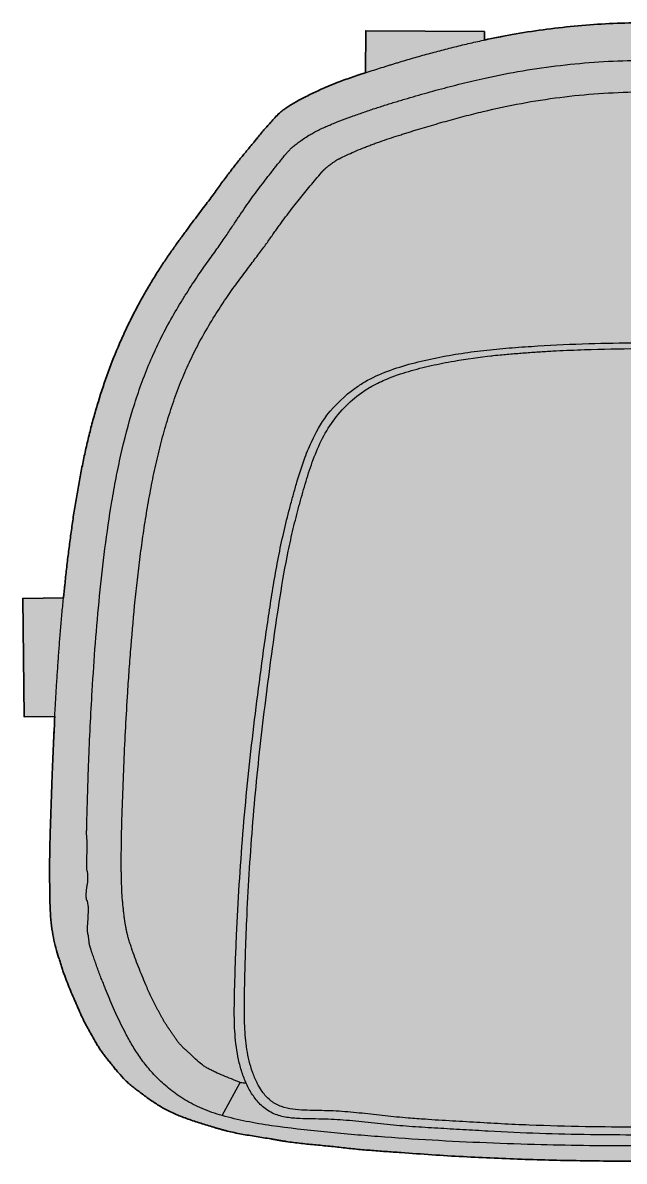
# Model space of a CAD drawing. Header units: millimetres. Extents: x 0 to 1843, y -1115 to 949.
# Drawn here: x 1113 to 1432, y -887 to -284 of the extents above; entities that cross this region are included whole.
import ezdxf

# ---------------------------------------------------------------- set-up
doc = ezdxf.new("R2010")
doc.units = ezdxf.units.MM
doc.layers.add('Blocks', color=7, linetype='Continuous')
doc.layers.add('Blocks$Fill', color=7, linetype='Continuous', true_color=0xffffff)
doc.layers.add('Blocks$Inner', color=7, linetype='Continuous', lineweight=25, true_color=0x007f00)
doc.layers.add('Blocks$Outline', color=7, linetype='Continuous', lineweight=35, true_color=0xff3f3f)

# ---------------------------------------------------------------- blocks, each defined once
blk = doc.blocks.new('Little Giraffe Office Chair Top')
at = {"layer": 'Blocks$Fill'}
blk.add_hatch(color=256, dxfattribs=at).paths.add_polyline_path([(585.23, 225.71), (589.13, 218.76), (592.65, 212.01), (596.03, 205.03), (599.31, 197.79), (602.44, 190.32), (605.36, 182.7), (608.05, 174.98), (610.53, 167.17), (612.81, 159.28), (614.93, 151.3), (616.86, 143.28), (618.59, 135.28), (621.64, 119.18), (624.22, 102.97), (627.39, 78.37), (630.62, 45.11), (633.4, 3.78), (636.07, -62.81), (636.31, -87.51), (636.22, -95.73), (635.94, -103.57), (635.68, -107.23), (635.52, -108.97), (635.34, -110.66), (635.13, -112.28), (634.89, -113.85), (634.63, -115.37), (634.34, -116.84), (634.04, -118.27), (633.72, -119.66), (633.03, -122.33), (632.3, -124.89), (629.3, -134.41), (628.54, -136.63), (626.95, -140.88), (625.29, -144.95), (620.05, -157.06), (619.12, -159.09), (618.15, -161.08), (617.14, -163.04), (613.88, -168.88), (611.57, -172.93), (610.34, -174.95), (609.7, -175.94), (609.04, -176.92), (608.37, -177.89), (607.68, -178.84), (606.96, -179.77), (601.55, -186.47), (599.88, -188.47), (598.13, -190.45), (597.22, -191.42), (596.28, -192.38), (595.32, -193.31), (594.33, -194.21), (593.82, -194.65), (593.3, -195.09), (592.25, -195.93), (585.45, -201.07), (583, -202.82), (580.46, -204.55), (579.16, -205.39), (577.83, -206.21), (576.47, -207.01), (575.09, -207.79), (573.68, -208.53), (572.24, -209.25), (570.77, -209.93), (569.27, -210.58), (566.18, -211.82), (562.98, -212.99), (559.69, -214.11), (547.61, -217.86), (544.05, -218.88), (542.23, -219.34), (538.51, -220.18), (534.71, -220.93), (511.17, -224.86), (507.18, -225.42), (474.79, -228.84), (433.84, -231.9), (384.4, -234.36), (334.72, -235.3), (281.97, -234.81), (232.41, -232.9), (183.19, -229.55), (150.67, -226.32), (142.63, -225.42), (138.65, -224.86), (115.1, -220.93), (111.3, -220.18), (107.59, -219.34), (105.77, -218.88), (100.44, -217.33), (90.13, -214.11), (86.84, -212.99), (83.64, -211.82), (80.55, -210.58), (79.05, -209.93), (77.57, -209.25), (76.14, -208.53), (74.73, -207.79), (73.34, -207.01), (71.99, -206.21), (70.66, -205.39), (69.35, -204.55), (66.81, -202.82), (64.37, -201.07), (57.56, -195.93), (56.51, -195.09), (56, -194.65), (55.49, -194.21), (54.5, -193.31), (53.53, -192.38), (52.6, -191.42), (51.69, -190.45), (49.94, -188.47), (43.59, -180.68), (42.86, -179.77), (42.14, -178.84), (41.45, -177.89), (40.77, -176.92), (40.12, -175.94), (39.48, -174.95), (38.25, -172.93), (33.19, -164.01), (32.67, -163.04), (31.66, -161.08), (30.7, -159.09), (26.24, -148.94), (24.52, -144.95), (22.87, -140.88), (21.28, -136.63), (20.14, -133.27), (17.51, -124.89), (16.79, -122.33), (16.1, -119.66), (15.78, -118.27), (15.47, -116.84), (15.19, -115.37), (14.93, -113.85), (14.69, -112.28), (14.48, -110.66), (14.29, -108.97), (14.13, -107.23), (13.88, -103.57), (13.6, -95.73), (13.49, -75.21), (14.87, -29.5), (16.23, 0.29), (0, 0), (-0.74, 62.79), (20.82, 63.1), (23.41, 86.66), (26.82, 111.06), (29.65, 127.27), (31.22, 135.28), (32.95, 143.28), (34.88, 151.3), (37, 159.28), (39.29, 167.17), (41.76, 174.98), (44.45, 182.7), (47.38, 190.32), (50.5, 197.79), (53.78, 205.03), (57.16, 212.01), (60.68, 218.76), (64.35, 225.3), (69.9, 234.49), (73.52, 240.16), (79.01, 248.2), (106.25, 285.12), (114, 295.18), (125.14, 308.8), (126.99, 311.03), (128, 312.16), (130.16, 314.49), (132.24, 316.85), (133.34, 318.06), (133.94, 318.67), (134.57, 319.3), (135.26, 319.93), (135.99, 320.57), (136.79, 321.22), (137.65, 321.89), (138.59, 322.56), (139.61, 323.24), (140.72, 323.94), (141.89, 324.66), (144.43, 326.12), (147.19, 327.61), (150.15, 329.12), (153.26, 330.64), (156.51, 332.14), (161.53, 334.33), (166.75, 336.43), (170.45, 337.79), (180.8, 341.31), (180.95, 363.52), (243.79, 363.11), (243.79, 358.62), (251.12, 360.13), (258.48, 361.5), (266.64, 362.87), (274.84, 364.06), (283.06, 365.09), (291.3, 365.96), (299.55, 366.66), (307.81, 367.19), (316.09, 367.56), (324.38, 367.75), (325.43, 367.75), (333.73, 367.56), (342, 367.19), (350.26, 366.66), (358.51, 365.96), (366.75, 365.09), (374.97, 364.06), (383.17, 362.87), (391.33, 361.5), (399.46, 359.98), (407.55, 358.29), (423.66, 354.49), (439.71, 350.23), (463.57, 343.05), (471.6, 340.46), (479.37, 337.79), (484.84, 335.73), (489.97, 333.61), (493.31, 332.14), (496.55, 330.64), (499.67, 329.12), (502.63, 327.61), (505.39, 326.12), (507.93, 324.66), (509.1, 323.94), (510.2, 323.24), (511.22, 322.56), (512.16, 321.89), (513.03, 321.22), (513.82, 320.57), (514.56, 319.93), (515.24, 319.3), (515.88, 318.67), (516.47, 318.06), (517.58, 316.85), (520.18, 313.91), (521.82, 312.16), (522.82, 311.03), (524.68, 308.8), (535.81, 295.18), (543.56, 285.12), (550.43, 275.68), (552.16, 277.79), (597.54, 240.81)], flags=0)
at = {"layer": 'Blocks$Inner'}
blk.add_line((104.89, -211.17), (114.41, -193.59), dxfattribs=at)
for points in [[(180.8, 341.31), (180.95, 363.52), (243.79, 363.11), (243.79, 358.62)], [(20.82, 63.1), (-0.74, 62.79), (0, 0), (16.23, 0.29)]]:
    blk.add_lwpolyline(points, dxfattribs=at)
for points, knots in [([(324.91, -235.31), (321.64, -235.32), (312.85, -235.32), (298.54, -235.1), (281.96, -234.84), (265.4, -234.41), (248.89, -233.7), (232.41, -232.95), (215.97, -231.94), (202.31, -230.94), (191.38, -230.16), (183.19, -229.57), (176.38, -228.98), (170.95, -228.43), (166.89, -227.95), (162.84, -227.49), (157.42, -226.96), (150.66, -226.34), (143.95, -225.61), (139.31, -224.97), (136.67, -224.55), (134.7, -224.21), (132.73, -223.85), (130.1, -223.41), (125.49, -222.66), (118.93, -221.63), (112.53, -220.48), (108.19, -219.5), (105.77, -218.89), (103.97, -218.38), (102.2, -217.86), (99.85, -217.16), (95.77, -215.93), (90.08, -214.14), (83.56, -211.86), (77.49, -209.34), (71.92, -206.27), (66.75, -202.84), (62.75, -199.89), (60.11, -197.88), (58.64, -196.75), (57.56, -195.93), (56.51, -195.09), (55.14, -193.92), (52.87, -191.78), (50.48, -189.15), (48.25, -186.47), (46.65, -184.47), (45.36, -182.85), (44.35, -181.59), (43.59, -180.68), (42.85, -179.78), (41.9, -178.53), (40.76, -176.93), (39.47, -174.95), (37.83, -172.26), (36.3, -169.54), (35, -167.21), (34.28, -165.91), (33.73, -164.96), (33.19, -164.01), (32.49, -162.72), (31.32, -160.44), (29.75, -157.08), (27.98, -152.97), (26.24, -148.93), (24.51, -144.97), (22.85, -140.91), (21.53, -137.39), (20.64, -134.8), (20.14, -133.28), (19.77, -132.11), (19.4, -130.94), (18.9, -129.36), (18.01, -126.56), (16.76, -122.41), (15.42, -116.95), (14.4, -110.83), (13.83, -103.7), (13.56, -95.79), (13.5, -88.89), (13.49, -84.06), (13.49, -81.32), (13.48, -79.28), (13.48, -77.25), (13.5, -74.53), (13.56, -69.74), (13.73, -62.82), (14.01, -54.47), (14.29, -46.12), (14.56, -37.8), (14.97, -26.74), (15.56, -12.87), (16.26, 1.01), (16.88, 12.08), (17.4, 20.4), (17.96, 28.67), (18.55, 36.88), (19.19, 45.1), (19.9, 53.38), (20.68, 61.73), (21.51, 70.06), (22.4, 78.37), (23.4, 86.68), (24.46, 94.88), (25.57, 102.98), (26.79, 111.05), (28.16, 119.19), (29.63, 127.29), (31.2, 135.29), (32.92, 143.27), (34.85, 151.3), (36.97, 159.31), (40.02, 169.81), (44.29, 182.75), (49.38, 195.41), (53.77, 205.08), (57.14, 212.04), (60.65, 218.8), (64.34, 225.35), (67.44, 230.54), (69.9, 234.51), (71.71, 237.38), (73.51, 240.17), (75.96, 243.83), (79.03, 248.25), (82.63, 253.25), (87.11, 259.38), (92.24, 266.25), (97.83, 273.52), (101.54, 278.64), (104.23, 282.4), (106.25, 285.14), (108.27, 287.78), (110.84, 291.16), (114, 295.21), (117.18, 299.11), (119.68, 302.14), (121.26, 304.02), (122.49, 305.51), (123.67, 306.98), (125.12, 308.8), (126.65, 310.64), (127.82, 311.97), (128.52, 312.74), (129.08, 313.32), (129.64, 313.91), (130.34, 314.69), (131.54, 316.05), (133.26, 318.04), (135.4, 320.13), (137.33, 321.66), (138.58, 322.56), (139.6, 323.24), (140.71, 323.94), (142.27, 324.89), (145.24, 326.6), (150.04, 329.12), (155.38, 331.65), (159.28, 333.37), (161.53, 334.33), (163.23, 335.04), (164.96, 335.73), (167.34, 336.66), (171.66, 338.25), (178.17, 340.48), (184.9, 342.63), (189.6, 344.1), (192.26, 344.93), (194.23, 345.55), (196.2, 346.16), (198.83, 346.96), (203.45, 348.34), (210.1, 350.25), (218.12, 352.43), (226.15, 354.51), (234.19, 356.48), (244.95, 358.93), (263.86, 362.69), (291.28, 366.39), (313.31, 367.61), (324.38, 367.75)], [-0.0053602, -0.0053602, -0.0053602, -0.0053602, 0.0024374, 0.0155953, 0.0287532, 0.0419111, 0.055069, 0.0682269, 0.0813848, 0.0945427, 0.1011216, 0.1077006, 0.1142795, 0.117569, 0.1208585, 0.124148, 0.1274374, 0.1340164, 0.1405953, 0.1438848, 0.1455295, 0.1471743, 0.148819, 0.1504638, 0.1537532, 0.1603322, 0.1669111, 0.1702006, 0.1718453, 0.1734901, 0.1751348, 0.1767795, 0.180069, 0.186648, 0.1932269, 0.1998059, 0.2063848, 0.2129638, 0.2195427, 0.2228322, 0.2244769, 0.2261216, 0.2277664, 0.2294111, 0.2327006, 0.2392795, 0.242569, 0.2458585, 0.249148, 0.2507927, 0.2524374, 0.2540822, 0.2557269, 0.2590164, 0.2623059, 0.2655953, 0.2721743, 0.2754638, 0.2771085, 0.2787532, 0.280398, 0.2820427, 0.2853322, 0.2919111, 0.2984901, 0.305069, 0.311648, 0.3182269, 0.3248059, 0.3280953, 0.3297401, 0.3313848, 0.3330295, 0.3346743, 0.3379638, 0.3445427, 0.3511216, 0.3577006, 0.3642795, 0.3708585, 0.3774374, 0.3807269, 0.3823716, 0.3840164, 0.3856611, 0.3873059, 0.3905953, 0.3971743, 0.4037532, 0.4103322, 0.4169111, 0.4234901, 0.436648, 0.4498059, 0.4563848, 0.4629638, 0.4695427, 0.4761216, 0.4827006, 0.4892795, 0.4958585, 0.5024374, 0.5090164, 0.5155953, 0.5221743, 0.5287532, 0.5353322, 0.5419111, 0.5484901, 0.555069, 0.561648, 0.5682269, 0.5748059, 0.5813848, 0.5945427, 0.6077006, 0.6142795, 0.6208585, 0.6274374, 0.6340164, 0.6405953, 0.6438848, 0.6471743, 0.6504638, 0.6537532, 0.6603322, 0.6669111, 0.6734901, 0.686648, 0.6998059, 0.7129638, 0.7195427, 0.7261216, 0.7327006, 0.7392795, 0.7524374, 0.7655953, 0.7721743, 0.7787532, 0.7820427, 0.7853322, 0.7919111, 0.7984901, 0.8017795, 0.8034243, 0.805069, 0.8067138, 0.8083585, 0.811648, 0.8182269, 0.8248059, 0.8280953, 0.8297401, 0.8313848, 0.8330295, 0.8346743, 0.8379638, 0.8445427, 0.8511216, 0.8544111, 0.8560559, 0.8577006, 0.8593453, 0.8609901, 0.8642795, 0.8708585, 0.8774374, 0.8807269, 0.8823716, 0.8840164, 0.8856611, 0.8873059, 0.8905953, 0.8971743, 0.9037532, 0.9103322, 0.9169111, 0.9234901, 0.936648, 0.9629638, 0.9892795, 0.9892795, 0.9892795, 0.9892795]), ([(150.81, 308.13), (151.4, 308.49), (152.76, 309.29), (155.13, 310.57), (157.84, 311.87), (160.49, 313.03), (163.12, 314.14), (166.68, 315.57), (171.3, 317.35), (177.32, 319.52), (183.43, 321.61), (189.41, 323.55), (195.45, 325.44), (201.51, 327.27), (207.44, 329.01), (213.45, 330.72), (221.54, 332.94), (231.69, 335.58), (246.53, 339.07), (264, 342.5), (284.11, 345.37), (304.34, 347.21), (317.87, 347.74), (324.64, 347.83)], [42.940058, 42.940058, 42.940058, 42.940058, 42.957419, 42.97478, 42.992141, 43.009502, 43.026863, 43.044224, 43.078946, 43.113669, 43.148391, 43.183113, 43.217835, 43.252558, 43.28728, 43.322002, 43.356724, 43.426169, 43.495613, 43.606724, 43.717835, 43.828946, 43.940058, 43.940058, 43.940058, 43.940058]), ([(166.76, 295.74), (169.33, 297), (173.37, 298.86), (178.41, 300.97), (181.37, 302.15), (183.64, 303.03), (185.96, 303.9), (189.16, 305.04), (193.29, 306.44), (197.49, 307.8), (200.83, 308.87), (203.32, 309.65), (205.78, 310.43), (209.07, 311.45), (213.19, 312.69), (218.15, 314.13), (224.77, 316.01), (233.07, 318.27), (246.42, 321.62), (263.3, 325.26), (283.69, 328.43), (304.26, 330.46), (318.01, 331.03), (324.91, 331.12)], [68.595902, 68.595902, 68.595902, 68.595902, 68.658402, 68.689652, 68.705277, 68.720902, 68.736527, 68.752152, 68.783402, 68.814652, 68.830277, 68.845902, 68.861527, 68.877152, 68.908402, 68.939652, 68.970902, 69.033402, 69.095902, 69.220902, 69.345902, 69.470902, 69.595902, 69.595902, 69.595902, 69.595902]), ([(76.15, 207.78), (78.23, 211.6), (81.32, 216.9), (85.33, 223.41), (88.31, 228.09), (91.28, 232.58), (95.14, 238.2), (99.77, 244.63), (104.53, 251.3), (108.48, 257.12), (111.84, 262.24), (114.98, 266.94), (118, 271.34), (120.98, 275.52), (123.95, 279.53), (126.89, 283.39), (129.37, 286.58), (131.34, 289.1), (132.79, 290.96), (134.24, 292.79), (135.69, 294.62), (136.91, 296.14), (137.78, 297.22), (138.3, 297.84), (138.58, 298.16), (138.73, 298.33)], [37.940058, 37.940058, 37.940058, 37.940058, 38.002558, 38.033808, 38.065058, 38.096308, 38.127558, 38.190058, 38.252558, 38.315058, 38.377558, 38.440058, 38.502558, 38.565058, 38.627558, 38.690058, 38.752558, 38.783808, 38.815058, 38.846308, 38.877558, 38.908808, 38.924433, 38.932245, 38.940058, 38.940058, 38.940058, 38.940058]), ([(138.9, 298.51), (139.09, 298.74), (139.51, 299.22), (140.04, 299.84), (140.47, 300.33), (140.81, 300.71), (141.13, 301.03), (141.42, 301.3), (141.6, 301.45), (141.7, 301.52)], [39.940058, 39.940058, 39.940058, 39.940058, 40.190058, 40.440058, 40.565058, 40.690058, 40.815058, 40.877558, 40.940058, 40.940058, 40.940058, 40.940058]), ([(163.1, 293.35), (163.39, 293.56), (163.84, 293.88), (164.39, 294.25), (164.72, 294.47), (164.96, 294.63), (165.2, 294.78), (165.51, 294.98), (165.89, 295.22), (166.34, 295.49), (166.62, 295.65), (166.76, 295.74)], [61.302473, 61.302473, 61.302473, 61.302473, 63.30761, 64.29557, 64.789549, 65.283529, 65.742302, 66.201075, 67.118621, 67.857261, 68.595902, 68.595902, 68.595902, 68.595902]), ([(157.65, 288.65), (157.7, 288.71), (157.81, 288.82), (157.96, 288.99), (158.12, 289.15), (158.33, 289.38), (158.54, 289.59), (158.75, 289.8), (158.93, 289.98), (159.14, 290.18), (159.34, 290.37), (159.5, 290.52), (159.62, 290.64), (159.76, 290.76), (159.86, 290.85), (159.91, 290.89)], [52.085685, 52.085685, 52.085685, 52.085685, 52.722151, 53.358618, 54.000019, 54.64142, 55.8638, 56.414672, 56.965545, 57.799615, 58.633685, 59.022105, 59.410524, 59.856499, 60.302473, 60.302473, 60.302473, 60.302473]), ([(94.59, 201.79), (96.77, 205.65), (99.91, 210.92), (103.95, 217.26), (106.9, 221.7), (109.85, 225.94), (113.79, 231.34), (117.53, 236.28), (120.82, 240.71), (123.17, 243.84), (125.36, 246.77), (127.42, 249.52), (129.26, 252.06), (130.9, 254.4), (132.43, 256.63), (133.98, 258.79), (135.53, 260.92), (137.51, 263.63), (140.92, 268.2), (144.8, 273.07), (148.63, 277.81), (152.49, 282.5), (155.5, 286.07), (157.51, 288.5)], [51.079872, 51.079872, 51.079872, 51.079872, 51.142372, 51.173622, 51.204872, 51.236122, 51.267372, 51.329872, 51.361122, 51.392372, 51.423622, 51.454872, 51.486122, 51.517372, 51.548622, 51.579872, 51.611122, 51.642372, 51.704872, 51.829872, 51.892372, 51.954872, 52.079872, 52.079872, 52.079872, 52.079872]), ([(33.09, -61.54), (33.09, -60.74), (33.11, -59.17), (33.19, -56.04), (33.33, -50.58), (33.56, -42.77), (33.84, -33.33), (34.3, -20.74), (34.99, -5), (36.12, 16.02), (37.67, 39.07), (39.83, 64.18), (42.66, 89.29), (45.66, 110.03), (48.61, 126.5), (52.02, 142.93), (57.27, 163.19), (65.56, 186.62), (72.51, 201.13), (76.15, 207.78)], [36.940058, 36.940058, 36.940058, 36.940058, 36.94858, 36.957103, 36.974148, 37.008239, 37.04233, 37.076421, 37.144603, 37.212785, 37.303694, 37.394603, 37.485512, 37.576421, 37.621876, 37.66733, 37.758239, 37.849148, 37.940058, 37.940058, 37.940058, 37.940058]), ([(51.62, -61.07), (51.78, -54.88), (52.16, -42.44), (52.88, -23.89), (53.77, -5.41), (54.72, 11.02), (55.67, 25.29), (56.9, 41.61), (58.34, 57.89), (59.9, 72.22), (60.86, 80.38), (61.65, 86.53), (62.48, 92.66), (63.35, 98.75), (64.28, 104.83), (65.29, 110.94), (66.36, 117.01), (67.48, 123), (68.68, 128.98), (70.01, 135), (71.43, 140.98), (72.93, 146.87), (74.53, 152.73), (76.29, 158.6), (78.18, 164.42), (80.83, 172.03), (84.45, 181.3), (89.27, 191.92), (92.76, 198.56), (94.59, 201.79)], [50.079872, 50.079872, 50.079872, 50.079872, 50.148054, 50.216236, 50.284418, 50.352599, 50.398054, 50.443509, 50.534418, 50.579872, 50.602599, 50.625327, 50.648054, 50.670781, 50.693509, 50.716236, 50.738963, 50.76169, 50.784418, 50.807145, 50.829872, 50.852599, 50.875327, 50.898054, 50.920781, 50.943509, 50.988963, 51.034418, 51.079872, 51.079872, 51.079872, 51.079872]), ([(160.35, 159.88), (165.04, 165.64), (169.85, 170.3), (175.25, 174.16), (176.93, 175.37), (182.43, 178.95), (192.45, 183.49), (205.38, 187.41), (218.44, 190.41), (231.67, 192.74), (245.06, 194.46), (258.52, 195.69), (276.47, 196.88), (298.55, 197.92), (316.25, 198.2), (324.91, 198.22)], [1.7574307, 1.7574307, 1.7574307, 1.7574307, 1.7839012, 1.7839012, 1.7839012, 1.7921886, 1.8100457, 1.8279029, 1.84576, 1.8636171, 1.8814743, 1.8993314, 1.9171886, 1.9529029, 1.9870438, 1.9870438, 1.9870438, 1.9870438]), ([(247.16, 191.32), (248.8, 191.5), (252.92, 191.92), (259.52, 192.48), (266.93, 193.05), (274.35, 193.58), (284.29, 194.13), (301.16, 194.84), (315.48, 195.13), (324.91, 195.17)], [-0.1066667, -0.1066667, -0.1066667, -0.1066667, -0.1, -0.09, -0.08, -0.07, -0.06, -0.04, -0.0020308, -0.0020308, -0.0020308, -0.0020308]), ([(184.05, 175.18), (187.05, 176.83), (193.22, 179.74), (203.59, 183.23), (215.54, 186.23), (230.28, 189.18), (241.12, 190.66), (247.91, 191.39)], [0.8038768, 0.8038768, 0.8038768, 0.8038768, 0.81498791, 0.83165458, 0.84832125, 0.86498791, 0.89260714, 0.89260714, 0.89260714, 0.89260714]), ([(124.6, -196.1), (124.16, -195.35), (122.77, -192.78), (120.86, -188.16), (118.55, -180.21), (116.97, -169.94), (116.52, -157.53), (116.72, -145.12), (116.99, -132.71), (117.37, -120.32), (118.03, -103.81), (119.14, -83.2), (120.83, -58.55), (123.02, -33.95), (125.68, -9.44), (128.66, 15.01), (131.94, 39.39), (135.47, 63.7), (138.91, 83.86), (142.47, 99.81), (145.49, 111.67), (148.79, 123.44), (152.45, 135.08), (157.04, 146.39), (163.28, 156.92), (171.31, 166.17), (178.6, 171.95), (183.07, 174.63), (184.05, 175.18)], [0.2790933, 0.2790933, 0.2790933, 0.2790933, 0.2825995, 0.2909329, 0.2992662, 0.3159329, 0.3325995, 0.3492662, 0.3659329, 0.3825995, 0.3992662, 0.4325995, 0.4659329, 0.4992662, 0.5325995, 0.5659329, 0.5992662, 0.6325995, 0.6659329, 0.6825995, 0.6992662, 0.7159329, 0.7325995, 0.7492662, 0.7659329, 0.7825995, 0.7992662, 0.8038768, 0.8038768, 0.8038768, 0.8038768]), ([(324.91, -221.44), (316.55, -221.45), (299.15, -221.35), (272.88, -220.74), (250.29, -219.69), (232.38, -218.65), (219, -217.88), (205.65, -217.07), (192.21, -215.97), (181.02, -214.66), (172.25, -213.78), (165.8, -213.29), (159.34, -213.01), (152.72, -212.94), (147.08, -212.85), (142.53, -212.56), (139.08, -212.14), (135.63, -211.44), (132.21, -210.26), (129.05, -208.57), (126.21, -206.4), (123.85, -204.01), (121.13, -200.61), (118.35, -195.93), (115.74, -189.71), (113.21, -181.04), (111.54, -169.75), (111.24, -158.45), (111.36, -149.41), (111.57, -140.47), (111.92, -129.18), (112.64, -111.08), (113.89, -88.74), (115.76, -62.02), (118.21, -34.94), (121.19, -8.29), (124.53, 18.52), (127.59, 40.8), (130.18, 58.35), (132.25, 71.48), (134.6, 84.64), (137.39, 97.71), (140.06, 108.53), (142.37, 117.11), (144.77, 125.58), (147.73, 135.18), (150.67, 142.54), (152.1, 145.63), (154.41, 150.61), (157.16, 155.35), (160.35, 159.88)], [0.9927352, 0.9927352, 0.9927352, 0.9927352, 1.0256667, 1.061381, 1.0970952, 1.1149524, 1.1328095, 1.1506667, 1.1685238, 1.186381, 1.1953095, 1.2042381, 1.2131667, 1.2220952, 1.2310238, 1.2354881, 1.2399524, 1.2444167, 1.248881, 1.2533452, 1.2578095, 1.2622738, 1.2667381, 1.2756667, 1.2845952, 1.2935238, 1.311381, 1.3292381, 1.3381667, 1.3470952, 1.3649524, 1.3828095, 1.4185238, 1.4542381, 1.4899524, 1.5256667, 1.561381, 1.5970952, 1.6149524, 1.6328095, 1.6506667, 1.6685238, 1.686381, 1.6953095, 1.7042381, 1.7220952, 1.7356314, 1.7356314, 1.7356314, 1.7574307, 1.7574307, 1.7574307, 1.7574307]), ([(33.44, -68.41), (33.44, -68.28), (33.45, -68.02), (33.45, -67.62), (33.44, -67.2), (33.42, -66.77), (33.4, -66.34), (33.38, -65.92), (33.34, -65.46), (33.28, -64.99), (33.23, -64.53), (33.17, -63.92), (33.13, -63.2), (33.09, -62.36), (33.09, -61.81), (33.09, -61.54)], [35.940058, 35.940058, 35.940058, 35.940058, 36.002558, 36.065058, 36.127558, 36.190058, 36.252558, 36.315058, 36.377558, 36.440058, 36.502558, 36.565058, 36.690058, 36.815058, 36.940058, 36.940058, 36.940058, 36.940058]), ([(51.5, -67.14), (51.51, -66.86), (51.51, -66.29), (51.52, -65.49), (51.54, -64.74), (51.55, -64.03), (51.56, -63.3), (51.59, -62.31), (51.6, -61.56), (51.62, -61.07)], [43.958576, 43.958576, 43.958576, 43.958576, 44.820334, 45.682091, 46.382776, 47.08346, 47.832563, 48.581666, 50.079872, 50.079872, 50.079872, 50.079872]), ([(33.12, -78.19), (33.13, -77.37), (33.18, -75.74), (33.3, -72.5), (33.4, -70.07), (33.44, -68.41)], [34.940058, 34.940058, 34.940058, 34.940058, 35.190058, 35.440058, 35.940058, 35.940058, 35.940058, 35.940058]), ([(51.42, -78.57), (51.42, -78.22), (51.42, -77.56), (51.42, -76.89), (51.43, -76.56)], [40.921986, 40.921986, 40.921986, 40.921986, 41.961537, 42.958576, 42.958576, 42.958576, 42.958576]), ([(33.7, -87.74), (33.71, -87.44), (33.74, -86.87), (33.76, -86.16), (33.78, -85.6), (33.79, -85.18), (33.8, -84.75), (33.81, -84.34), (33.79, -83.98), (33.78, -83.68), (33.76, -83.39), (33.71, -82.99), (33.6, -82.45), (33.46, -81.9), (33.29, -81.19), (33.23, -80.74), (33.2, -80.46)], [32.940058, 32.940058, 32.940058, 32.940058, 33.065058, 33.190058, 33.252558, 33.315058, 33.377558, 33.440058, 33.502558, 33.533808, 33.565058, 33.627558, 33.690058, 33.752558, 33.815058, 33.940058, 33.940058, 33.940058, 33.940058]), ([(51.52, -84.41), (51.51, -84.07), (51.49, -83.41), (51.48, -82.64), (51.46, -82.1), (51.46, -81.75), (51.45, -81.34), (51.44, -80.85), (51.43, -80.33), (51.42, -79.76), (51.42, -79.17), (51.42, -78.77), (51.42, -78.57)], [34.903563, 34.903563, 34.903563, 34.903563, 35.941153, 36.978743, 37.288798, 37.598853, 38.079162, 38.559472, 39.109963, 39.698618, 40.310302, 40.921986, 40.921986, 40.921986, 40.921986]), ([(33.57, -97.64), (32.92, -96.59), (33.12, -96.8), (33.04, -96.51), (33.01, -96.32), (32.97, -96.07), (32.94, -95.82), (32.91, -95.55), (32.9, -95.28), (32.88, -95.02), (32.88, -94.75), (32.88, -94.49), (32.88, -94.22), (32.88, -93.96), (32.89, -93.59), (32.91, -93.14), (32.95, -92.58), (32.99, -92.01), (33.05, -91.42), (33.12, -90.83), (33.23, -90.02), (33.41, -88.99), (33.59, -88.15), (33.7, -87.74)], [31.9400575, 31.9400575, 31.9400575, 31.9400575, 31.9674013, 31.9869325, 32.01037, 32.0338075, 32.0650575, 32.0963075, 32.1275575, 32.1588075, 32.1900575, 32.2213075, 32.2525575, 32.2838075, 32.3150575, 32.3775575, 32.4400575, 32.5025575, 32.5650575, 32.6275575, 32.6900575, 32.8150575, 32.9400575, 32.9400575, 32.9400575, 32.9400575]), ([(51.97, -95.98), (51.95, -95.73), (51.91, -95.23), (51.85, -94.45), (51.8, -93.79), (51.76, -93.24), (51.75, -92.98), (51.74, -92.85)], [30.448219, 30.448219, 30.448219, 30.448219, 31.286476, 32.124732, 33.064048, 33.483806, 33.903563, 33.903563, 33.903563, 33.903563]), ([(52.88, -104.73), (52.83, -104.34), (52.74, -103.56), (52.6, -102.32), (52.46, -101.02), (52.33, -99.75), (52.22, -98.58), (52.1, -97.36), (52.02, -96.49), (51.97, -95.98)], [20.328797, 20.328797, 20.328797, 20.328797, 21.711392, 23.093988, 24.682142, 26.270296, 27.497475, 28.724653, 30.448219, 30.448219, 30.448219, 30.448219]), ([(53.25, -107.59), (53.21, -107.36), (53.14, -106.87), (53.02, -105.91), (52.93, -105.19), (52.88, -104.73)], [16.848255, 16.848255, 16.848255, 16.848255, 17.740855, 18.671092, 20.328797, 20.328797, 20.328797, 20.328797]), ([(54.14, -112.7), (54.13, -112.66), (54.11, -112.56), (54.07, -112.35), (54.01, -112.08), (53.95, -111.74), (53.87, -111.3), (53.77, -110.77), (53.63, -109.93), (53.48, -109.08), (53.35, -108.23), (53.28, -107.81), (53.25, -107.59)], [10.106788, 10.106788, 10.106788, 10.106788, 10.301897, 10.497007, 10.986485, 11.437916, 11.889348, 12.725806, 13.562263, 15.232032, 16.040144, 16.848255, 16.848255, 16.848255, 16.848255]), ([(34.08, -115.92), (33.93, -115.52), (33.73, -114.79), (33.55, -113.48), (33.55, -112.56), (33.58, -111.95)], [28.940058, 28.940058, 28.940058, 28.940058, 29.190058, 29.440058, 29.940058, 29.940058, 29.940058, 29.940058]), ([(55.3, -117.35), (55.18, -116.94), (54.99, -116.29), (54.75, -115.38), (54.55, -114.58), (54.35, -113.69), (54.21, -113.04), (54.14, -112.7)], [3, 3, 3, 3, 5.051353, 6.166503, 7.281653, 8.69422, 10.106788, 10.106788, 10.106788, 10.106788]), ([(35.17, -122.35), (35.06, -122.15), (34.94, -121.85), (34.81, -121.44), (34.71, -121.05), (34.63, -120.67), (34.56, -120.3), (34.48, -119.8), (34.4, -119.19), (34.32, -118.42), (34.24, -117.63), (34.15, -116.8), (34.11, -116.22), (34.08, -115.92)], [27.940058, 27.940058, 27.940058, 27.940058, 28.002558, 28.065058, 28.127558, 28.190058, 28.252558, 28.315058, 28.440058, 28.565058, 28.690058, 28.815058, 28.940058, 28.940058, 28.940058, 28.940058]), ([(114.41, -193.59), (112.79, -192.96), (109.67, -191.73), (105.3, -189.95), (101.9, -188.46), (99.63, -187.39), (98.37, -186.76), (97.45, -186.28), (96.54, -185.77), (95.36, -185.03), (93.37, -183.61), (91.26, -181.77), (89.27, -179.89), (87.84, -178.49), (86.68, -177.38), (85.88, -176.65), (85.43, -176.24), (85.09, -175.95), (84.76, -175.66), (84.33, -175.25), (83.58, -174.52), (82.58, -173.42), (81.45, -172.02), (80.39, -170.56), (79.37, -169.08), (78.39, -167.6), (77.59, -166.4), (77.03, -165.6), (76.71, -165.14), (76.47, -164.81), (76.23, -164.49), (75.91, -164.04), (75.38, -163.26), (74.64, -162.11), (73.8, -160.69), (72.72, -158.77), (71.7, -156.82), (70.69, -154.89), (69.93, -153.48), (69.18, -152.1), (68.2, -150.23), (66.55, -146.91), (65.25, -143.92), (64.44, -141.84)], [-1, -1, -1, -1, -0.95, -0.9, -0.85, -0.825, -0.8125, -0.8, -0.7875, -0.775, -0.75, -0.7, -0.675, -0.65, -0.625, -0.6125, -0.60625, -0.6, -0.59375, -0.5875, -0.575, -0.55, -0.525, -0.5, -0.475, -0.45, -0.425, -0.4125, -0.40625, -0.4, -0.39375, -0.3875, -0.375, -0.35, -0.325, -0.3, -0.25, -0.225, -0.2, -0.175, -0.15, -0.1, 0, 0, 0, 0]), ([(104.89, -211.17), (101.22, -210.12), (94.04, -207.66), (84.85, -202.87), (77.18, -197.44), (70.72, -191.63), (65.18, -185.54), (60.56, -179.31), (56.65, -173.04), (52.03, -164.58), (49.02, -158.18), (47.12, -153.84)], [22.940058, 22.940058, 22.940058, 22.940058, 23.040058, 23.140058, 23.240058, 23.340058, 23.440058, 23.540058, 23.640058, 23.740058, 23.940058, 23.940058, 23.940058, 23.940058]), ([(212.61, -213.12), (209.53, -212.91), (202.37, -212.41), (191.15, -211.36), (178.97, -209.88), (168.81, -208.94), (160.66, -208.57), (154.53, -208.47), (148.38, -208.34), (142.23, -207.9), (137.17, -206.87), (133.39, -205.24), (129.93, -203), (127.12, -199.97), (125.4, -197.42), (124.6, -196.1)], [0.1541488, 0.1541488, 0.1541488, 0.1541488, 0.1666667, 0.1833333, 0.2, 0.2166667, 0.225, 0.2333333, 0.2416667, 0.25, 0.2583333, 0.2625, 0.2666667, 0.275, 0.2790933, 0.2790933, 0.2790933, 0.2790933]), ([(324.91, -227.25), (307.88, -227.25), (281.18, -226.92), (244.9, -225.71), (216.06, -224.29), (192.17, -222.72), (173.09, -221.18), (154.16, -219.42), (130.71, -216.79), (113.13, -213.53), (104.89, -211.17)], [21.9700288, 21.9700288, 21.9700288, 21.9700288, 22.1900575, 22.3150575, 22.4400575, 22.5650575, 22.6275575, 22.6900575, 22.8150575, 22.9400575, 22.9400575, 22.9400575, 22.9400575]), ([(324.91, -217.24), (315.68, -217.27), (296.56, -217.13), (272.48, -216.47), (252.67, -215.54), (237.87, -214.65), (223.18, -213.86), (213.39, -213.25), (208.5, -212.83)], [0.9971616, 0.9971616, 0.9971616, 0.9971616, 1.0343232, 1.0743232, 1.0943232, 1.1143232, 1.1343232, 1.1543232, 1.1543232, 1.1543232, 1.1543232])]:
    blk.add_open_spline(points, degree=3, knots=knots, dxfattribs=at)
for points in [[(145.66, 304.65), (146.38, 305.18), (147.89, 306.26), (149.79, 307.49), (150.81, 308.13)], [(141.7, 301.52), (142.02, 301.8), (142.63, 302.31), (143.58, 303.06), (144.56, 303.83), (145.27, 304.37), (145.66, 304.65)], [(138.73, 298.33), (138.76, 298.36), (138.81, 298.42), (138.87, 298.48), (138.9, 298.51)], [(159.91, 290.89), (160.39, 291.29), (161.4, 292.11), (162.51, 292.93), (163.1, 293.35)], [(51.43, -76.56), (51.43, -74.99), (51.45, -71.86), (51.49, -68.72), (51.5, -67.14)], [(33.2, -80.46), (33.16, -80.07), (33.11, -79.3), (33.11, -78.56), (33.12, -78.19)], [(51.74, -92.85), (51.7, -91.45), (51.62, -88.64), (51.55, -85.82), (51.52, -84.41)], [(34.06, -102.16), (34.05, -101.45), (33.99, -100.03), (33.74, -98.47), (33.57, -97.64)], [(33.58, -111.95), (33.63, -110.4), (33.81, -107.29), (34.03, -103.99), (34.06, -102.16)], [(56.82, -122.26), (56.56, -121.47), (56.05, -119.87), (55.54, -118.2), (55.3, -117.35)], [(37.16, -128.32), (37.01, -127.88), (36.68, -126.97), (36.1, -125.47), (35.57, -123.89), (35.29, -122.86), (35.17, -122.35)], [(60.54, -132.38), (59.89, -130.78), (58.63, -127.5), (57.41, -124.04), (56.82, -122.26)], [(38.97, -133.66), (38.72, -132.81), (38.15, -131.09), (37.5, -129.27), (37.16, -128.32)], [(64.44, -141.84), (63.77, -140.27), (62.44, -137.15), (61.16, -133.99), (60.54, -132.38)], [(43.16, -144.26), (42.85, -143.42), (42.22, -141.73), (41.13, -139.14), (39.98, -136.42), (39.29, -134.58), (38.97, -133.66)], [(47.12, -153.84), (46.44, -152.26), (45.1, -149.08), (43.8, -145.88), (43.16, -144.26)], [(114.41, -193.59), (115.47, -193.69), (116.53, -193.83), (117.59, -193.98)]]:
    blk.add_open_spline(points, degree=3, dxfattribs=at)
blk.add_rational_spline([(157.51, 288.5), (157.58, 288.57), (157.65, 288.65)], [0.90304899446, 0.90241892065, 0.901796867613], degree=2, dxfattribs=at)
at = {"layer": 'Blocks$Outline'}
for points in [[(180.8, 341.31), (180.95, 363.52), (243.79, 363.11), (243.79, 358.62)], [(16.23, 0.29), (0, 0), (-0.74, 62.79), (20.82, 63.1)]]:
    blk.add_lwpolyline(points, dxfattribs=at)
for points, knots in [([(243.79, 358.62), (248.67, 359.67), (264.38, 362.76), (291.28, 366.39), (313.31, 367.61), (324.38, 367.75), (324.56, 367.75), (324.73, 367.75), (325.43, 367.75)], [0.92473575, 0.92473575, 0.92473575, 0.92473575, 0.93664796, 0.96296375, 0.98927954, 0.98927954, 0.98927954, 0.98969505, 0.98969505, 0.98969505, 0.98969505]), ([(20.82, 63.1), (21.04, 65.42), (21.56, 70.51), (22.4, 78.37), (23.4, 86.68), (24.46, 94.88), (25.57, 102.98), (26.79, 111.05), (28.16, 119.19), (29.63, 127.29), (31.2, 135.29), (32.92, 143.27), (34.85, 151.3), (36.97, 159.31), (40.02, 169.81), (44.29, 182.75), (49.38, 195.41), (53.77, 205.08), (57.14, 212.04), (60.65, 218.8), (64.34, 225.35), (67.44, 230.54), (69.9, 234.51), (71.71, 237.38), (73.51, 240.17), (75.96, 243.83), (79.03, 248.25), (82.63, 253.25), (87.11, 259.38), (92.24, 266.25), (97.83, 273.52), (101.54, 278.64), (104.23, 282.4), (106.25, 285.14), (108.27, 287.78), (110.84, 291.16), (114, 295.21), (117.18, 299.11), (119.68, 302.14), (121.26, 304.02), (122.49, 305.51), (123.67, 306.98), (125.12, 308.8), (126.65, 310.64), (127.82, 311.97), (128.52, 312.74), (129.08, 313.32), (129.64, 313.91), (130.34, 314.69), (131.54, 316.05), (133.26, 318.04), (135.4, 320.13), (137.33, 321.66), (138.58, 322.56), (139.6, 323.24), (140.71, 323.94), (142.27, 324.89), (145.24, 326.6), (150.04, 329.12), (155.38, 331.65), (159.28, 333.37), (161.53, 334.33), (163.23, 335.04), (164.96, 335.73), (167.34, 336.66), (171.66, 338.25), (176.41, 339.88), (179.94, 341.03), (180.8, 341.31)], [0.4969407, 0.4969407, 0.4969407, 0.4969407, 0.5024374, 0.5090164, 0.5155953, 0.5221743, 0.5287532, 0.5353322, 0.5419111, 0.5484901, 0.555069, 0.561648, 0.5682269, 0.5748059, 0.5813848, 0.5945427, 0.6077006, 0.6142795, 0.6208585, 0.6274374, 0.6340164, 0.6405953, 0.6438848, 0.6471743, 0.6504638, 0.6537532, 0.6603322, 0.6669111, 0.6734901, 0.686648, 0.6998059, 0.7129638, 0.7195427, 0.7261216, 0.7327006, 0.7392795, 0.7524374, 0.7655953, 0.7721743, 0.7787532, 0.7820427, 0.7853322, 0.7919111, 0.7984901, 0.8017795, 0.8034243, 0.805069, 0.8067138, 0.8083585, 0.811648, 0.8182269, 0.8248059, 0.8280953, 0.8297401, 0.8313848, 0.8330295, 0.8346743, 0.8379638, 0.8445427, 0.8511216, 0.8544111, 0.8560559, 0.8577006, 0.8593453, 0.8609901, 0.8642795, 0.8708585, 0.8729899, 0.8729899, 0.8729899, 0.8729899]), ([(585.23, 225.71), (585.31, 225.57), (586.62, 223.31), (589.16, 218.8), (592.68, 212.04), (596.04, 205.08), (600.44, 195.41), (605.53, 182.75), (609.8, 169.81), (612.84, 159.31), (614.97, 151.3), (616.9, 143.27), (618.62, 135.29), (620.18, 127.29), (621.66, 119.19), (623.02, 111.05), (624.24, 102.98), (625.36, 94.88), (626.42, 86.68), (627.41, 78.37), (628.31, 70.06), (629.14, 61.73), (629.92, 53.38), (630.63, 45.1), (631.27, 36.88), (631.86, 28.67), (632.41, 20.4), (632.93, 12.08), (633.56, 1.01), (634.26, -12.87), (634.85, -26.74), (635.26, -37.8), (635.52, -46.12), (635.8, -54.47), (636.08, -62.82), (636.26, -69.74), (636.32, -74.53), (636.33, -77.25), (636.33, -79.28), (636.33, -81.32), (636.32, -84.06), (636.31, -88.89), (636.25, -95.79), (635.99, -103.7), (635.41, -110.83), (634.39, -116.95), (633.06, -122.41), (631.8, -126.56), (630.92, -129.36), (630.42, -130.94), (630.05, -132.11), (629.68, -133.28), (629.18, -134.8), (628.29, -137.39), (626.96, -140.91), (625.3, -144.97), (623.58, -148.93), (621.84, -152.97), (620.07, -157.08), (618.5, -160.44), (617.32, -162.72), (616.62, -164.01), (616.09, -164.96), (615.54, -165.91), (614.81, -167.21), (613.52, -169.54), (611.99, -172.26), (610.35, -174.95), (609.06, -176.93), (607.92, -178.53), (606.96, -179.78), (606.22, -180.68), (605.47, -181.59), (604.45, -182.85), (603.16, -184.47), (601.56, -186.47), (599.34, -189.15), (596.95, -191.78), (594.67, -193.92), (593.31, -195.09), (592.26, -195.93), (591.17, -196.75), (589.71, -197.88), (587.06, -199.89), (583.07, -202.84), (577.89, -206.27), (572.32, -209.34), (566.25, -211.86), (559.74, -214.14), (554.05, -215.93), (549.97, -217.16), (547.61, -217.86), (545.84, -218.38), (544.05, -218.89), (541.62, -219.5), (537.29, -220.48), (530.88, -221.63), (524.32, -222.66), (519.71, -223.41), (517.08, -223.85), (515.12, -224.21), (513.15, -224.55), (510.51, -224.97), (505.86, -225.61), (499.15, -226.34), (492.39, -226.96), (486.98, -227.49), (482.92, -227.95), (478.86, -228.43), (473.43, -228.98), (466.63, -229.57), (458.43, -230.16), (447.51, -230.94), (433.85, -231.94), (417.41, -232.95), (400.93, -233.7), (384.41, -234.41), (367.85, -234.84), (351.27, -235.1), (336.97, -235.32), (328.18, -235.32), (324.91, -235.31), (321.64, -235.32), (312.85, -235.32), (298.54, -235.1), (281.96, -234.84), (265.4, -234.41), (248.89, -233.7), (232.41, -232.95), (215.97, -231.94), (202.31, -230.94), (191.38, -230.16), (183.19, -229.57), (176.38, -228.98), (170.95, -228.43), (166.89, -227.95), (162.84, -227.49), (157.42, -226.96), (150.66, -226.34), (143.95, -225.61), (139.31, -224.97), (136.67, -224.55), (134.7, -224.21), (132.73, -223.85), (130.1, -223.41), (125.49, -222.66), (118.93, -221.63), (112.53, -220.48), (108.19, -219.5), (105.77, -218.89), (103.97, -218.38), (102.2, -217.86), (99.85, -217.16), (95.77, -215.93), (90.08, -214.14), (83.56, -211.86), (77.49, -209.34), (71.92, -206.27), (66.75, -202.84), (62.75, -199.89), (60.11, -197.88), (58.64, -196.75), (57.56, -195.93), (56.51, -195.09), (55.14, -193.92), (52.87, -191.78), (50.48, -189.15), (48.25, -186.47), (46.65, -184.47), (45.36, -182.85), (44.35, -181.59), (43.59, -180.68), (42.85, -179.78), (41.9, -178.53), (40.76, -176.93), (39.47, -174.95), (37.83, -172.26), (36.3, -169.54), (35, -167.21), (34.28, -165.91), (33.73, -164.96), (33.19, -164.01), (32.49, -162.72), (31.32, -160.44), (29.75, -157.08), (27.98, -152.97), (26.24, -148.93), (24.51, -144.97), (22.85, -140.91), (21.53, -137.39), (20.64, -134.8), (20.14, -133.28), (19.77, -132.11), (19.4, -130.94), (18.9, -129.36), (18.01, -126.56), (16.76, -122.41), (15.42, -116.95), (14.4, -110.83), (13.83, -103.7), (13.56, -95.79), (13.5, -88.89), (13.49, -84.06), (13.49, -81.32), (13.48, -79.28), (13.48, -77.25), (13.5, -74.53), (13.56, -69.74), (13.73, -62.82), (14.01, -54.47), (14.29, -46.12), (14.56, -37.8), (14.97, -26.74), (15.51, -14.03), (16, -4.09), (16.23, 0.29)], [-0.645158, -0.645158, -0.645158, -0.645158, -0.644737, -0.638158, -0.631579, -0.625, -0.618421, -0.605263, -0.592105, -0.585526, -0.578947, -0.572368, -0.565789, -0.559211, -0.552632, -0.546053, -0.539474, -0.532895, -0.526316, -0.519737, -0.513158, -0.506579, -0.5, -0.493421, -0.486842, -0.480263, -0.473684, -0.467105, -0.460526, -0.447368, -0.434211, -0.427632, -0.421053, -0.414474, -0.407895, -0.401316, -0.398026, -0.396382, -0.394737, -0.393092, -0.391447, -0.388158, -0.381579, -0.375, -0.368421, -0.361842, -0.355263, -0.348684, -0.345395, -0.34375, -0.342105, -0.340461, -0.338816, -0.335526, -0.328947, -0.322368, -0.315789, -0.309211, -0.302632, -0.296053, -0.292763, -0.291118, -0.289474, -0.287829, -0.286184, -0.282895, -0.276316, -0.273026, -0.269737, -0.266447, -0.264803, -0.263158, -0.261513, -0.259868, -0.256579, -0.253289, -0.25, -0.243421, -0.240132, -0.238487, -0.236842, -0.235197, -0.233553, -0.230263, -0.223684, -0.217105, -0.210526, -0.203947, -0.197368, -0.190789, -0.1875, -0.185855, -0.184211, -0.182566, -0.180921, -0.177632, -0.171053, -0.164474, -0.161184, -0.159539, -0.157895, -0.15625, -0.154605, -0.151316, -0.144737, -0.138158, -0.134868, -0.131579, -0.128289, -0.125, -0.118421, -0.111842, -0.105263, -0.092105, -0.078947, -0.065789, -0.052632, -0.039474, -0.026316, -0.013158, -0.00536, -0.00536, -0.00536, 0.002437, 0.015595, 0.028753, 0.041911, 0.055069, 0.068227, 0.081385, 0.094543, 0.101122, 0.107701, 0.11428, 0.117569, 0.120858, 0.124148, 0.127437, 0.134016, 0.140595, 0.143885, 0.14553, 0.147174, 0.148819, 0.150464, 0.153753, 0.160332, 0.166911, 0.170201, 0.171845, 0.17349, 0.175135, 0.17678, 0.180069, 0.186648, 0.193227, 0.199806, 0.206385, 0.212964, 0.219543, 0.222832, 0.224477, 0.226122, 0.227766, 0.229411, 0.232701, 0.23928, 0.242569, 0.245858, 0.249148, 0.250793, 0.252437, 0.254082, 0.255727, 0.259016, 0.262306, 0.265595, 0.272174, 0.275464, 0.277108, 0.278753, 0.280398, 0.282043, 0.285332, 0.291911, 0.29849, 0.305069, 0.311648, 0.318227, 0.324806, 0.328095, 0.32974, 0.331385, 0.33303, 0.334674, 0.337964, 0.344543, 0.351122, 0.357701, 0.36428, 0.370858, 0.377437, 0.380727, 0.382372, 0.384016, 0.385661, 0.387306, 0.390595, 0.397174, 0.403753, 0.410332, 0.416911, 0.42349, 0.436648, 0.447048, 0.447048, 0.447048, 0.447048])]:
    blk.add_open_spline(points, degree=3, knots=knots, dxfattribs=at)

msp = doc.modelspace()

# ---------------------------------------------------------------- block references
at = {"layer": 'Blocks'}
msp.add_blockref('Little Giraffe Office Chair Top', (1114.13, -651.76), dxfattribs=at)

doc.saveas('drawing.dxf')
